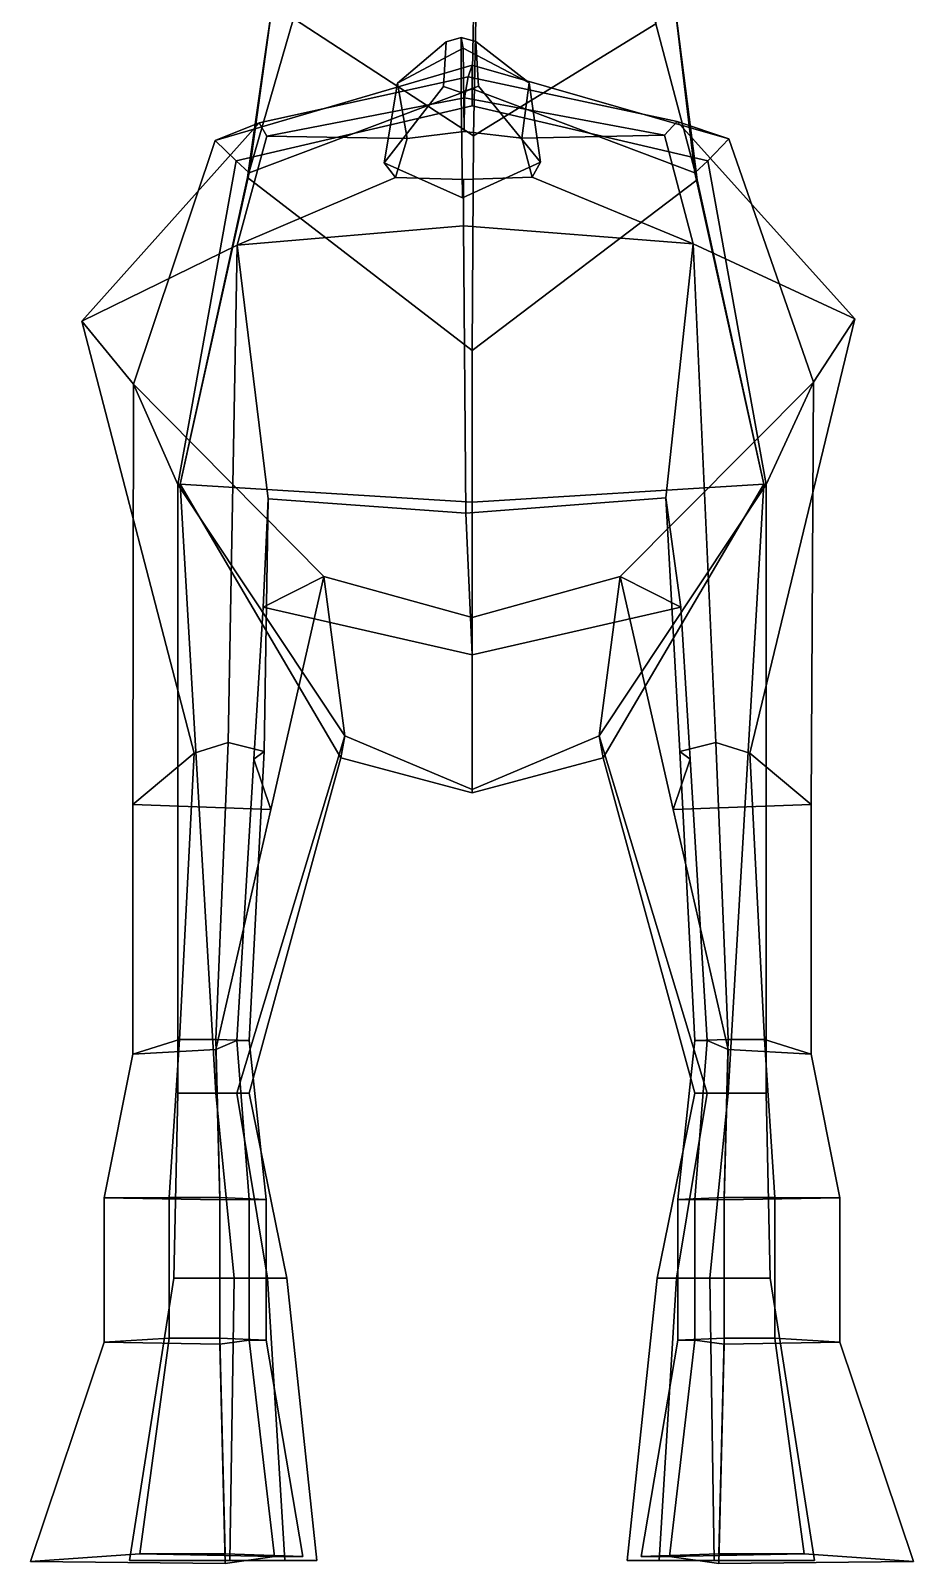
# Model space of a CAD drawing. Extents: x -86 to 95, y -151 to 305.
# Drawn here: x -84.9 to 84.9, y -151.2 to 143.5 of the extents above; entities that cross this region are included whole.
import ezdxf

# ---------------------------------------------------------------- set-up
doc = ezdxf.new("R2010")
doc.units = 0

msp = doc.modelspace()

# ---------------------------------------------------------------- linework, layer by layer
for points in [[(-34.317806, 145.82016, 193.374924), (0.2805, 123.24292, 207.266983), (0.71148, 145.896637, 231.832809), (-22.035583, 186.183273, 227.452011)], [(35.318336, 144.799866, 193.340118), (25.349224, 184.931183, 227.372543), (0.71148, 145.896637, 231.832809), (0.2805, 123.24292, 207.266983)], [(-43.149807, 115.273705, 166.661789), (-34.317806, 145.82016, 193.374924), (-31.358925, 169.380417, 184.037735), (-37.966614, 151.514755, 160.154495)], [(38.746387, 150.53685, 160.125549), (33.064152, 168.165237, 183.983902), (35.318336, 144.799866, 193.340118), (43.284348, 114.809265, 166.656052)], [(-42.853214, 116.135384, 125.827713), (-37.966614, 151.514755, 160.154495), (0.463974, 157.13063, 157.710541), (0, 132.331863, 127.47438)], [(42.853214, 116.135384, 125.827713), (0, 132.331863, 127.47438), (0.463974, 157.13063, 157.710541), (38.746387, 150.53685, 160.125549)], [(-56.126602, 56.276432, 144.829453), (-43.149807, 115.273705, 166.661789), (-37.966614, 151.514755, 160.154495), (-42.853214, 116.135384, 125.827713)], [(56.126602, 56.276432, 144.829453), (42.853214, 116.135384, 125.827713), (38.746387, 150.53685, 160.125549), (43.284348, 114.809265, 166.656052)], [(-43.149807, 115.273705, 166.661789), (0, 81.971802, 187.395782), (0.2805, 123.24292, 207.266983), (-34.317806, 145.82016, 193.374924)], [(43.284348, 114.809265, 166.656052), (35.318336, 144.799866, 193.340118), (0.2805, 123.24292, 207.266983), (0, 81.971802, 187.395782)], [(-4.976488, 141.36293, -82.907616), (-14.337736, 133.381592, -62.710594), (-1.681085, 140.100906, -61.541561), (-2.112425, 142.178741, -82.801979)], [(-2.113071, 131.618652, -85.120872), (-5.451527, 132.78035, -84.782478), (-4.976488, 141.36293, -82.907616), (-2.112425, 142.178741, -82.801979)], [(-2.113071, 131.618652, -85.120872), (-2.112425, 142.178741, -82.801979), (0.752113, 141.378937, -83.022217), (1.226103, 132.798996, -84.916061)], [(0.752113, 141.378937, -83.022217), (-2.112425, 142.178741, -82.801979), (-1.681085, 140.100906, -61.541561), (10.976556, 133.452301, -63.217014)], [(-5.451527, 132.78035, -84.782478), (-16.859341, 118.095055, -73.472656), (-14.337736, 133.381592, -62.710594), (-4.976488, 141.36293, -82.907616)], [(-14.337736, 133.381592, -62.710594), (-12.44848, 122.746323, -53.195091), (-1.494107, 124.085281, -55.598148), (-1.681085, 140.100906, -61.541561)], [(10.976556, 133.452301, -63.217014), (-1.681085, 140.100906, -61.541561), (-1.494107, 124.085281, -55.598148), (9.558262, 122.807739, -53.635345)], [(1.226103, 132.798996, -84.916061), (0.752113, 141.378937, -83.022217), (10.976556, 133.452301, -63.217014), (13.200092, 118.178978, -74.074005)], [(-49.351734, 122.380821, 21.374929), (-45.35239, 118.444244, 94.442726), (0, 129.010437, 94.200928), (0.022309, 136.841003, 23.488136)], [(0.022309, 136.841003, 23.488136), (-0.733928, 134.614182, -15.057059), (-40.894062, 125.777443, -15.934078), (-49.351734, 122.380821, 21.374929)], [(0.022309, 136.841003, 23.488136), (49.396351, 122.656532, 19.399452), (39.434486, 126.001732, -17.541069), (-0.733928, 134.614182, -15.057059)], [(49.396351, 122.656532, 19.399452), (0.022309, 136.841003, 23.488136), (0, 129.010437, 94.200928), (45.35239, 118.444244, 94.442726)], [(-0.733928, 134.614182, -15.057059), (-1.433702, 130.554459, -51.157143), (-39.453705, 123.206871, -41.174618), (-40.894062, 125.777443, -15.934078)], [(-16.859341, 118.095055, -73.472656), (-14.696537, 115.265198, -60.221405), (-12.44848, 122.746323, -53.195091), (-14.337736, 133.381592, -62.710594)], [(-2.113071, 131.618652, -85.120872), (-1.855029, 111.349495, -76.521553), (-16.859341, 118.095055, -73.472656), (-5.451527, 132.78035, -84.782478)], [(-2.113071, 131.618652, -85.120872), (1.226103, 132.798996, -84.916061), (13.200092, 118.178978, -74.074005), (-1.855029, 111.349495, -76.521553)], [(-0.733928, 134.614182, -15.057059), (39.434486, 126.001732, -17.541069), (37.014874, 123.420372, -42.704388), (-1.433702, 130.554459, -51.157143)], [(13.200092, 118.178978, -74.074005), (10.976556, 133.452301, -63.217014), (9.558262, 122.807739, -53.635345), (11.589731, 115.338615, -60.747269)], [(0, 129.010437, 94.200928), (-45.35239, 118.444244, 94.442726), (-42.853214, 116.135384, 125.827713), (0, 132.331863, 127.47438)], [(-12.44848, 122.746323, -53.195091), (-39.453705, 123.206871, -41.174618), (-1.433702, 130.554459, -51.157143), (-1.494107, 124.085281, -55.598148)], [(9.558262, 122.807739, -53.635345), (-1.494107, 124.085281, -55.598148), (-1.433702, 130.554459, -51.157143), (37.014874, 123.420372, -42.704388)], [(0, 129.010437, 94.200928), (0, 132.331863, 127.47438), (42.853214, 116.135384, 125.827713), (45.35239, 118.444244, 94.442726)], [(-75.02626, 87.635071, -22.640049), (-40.894062, 125.777443, -15.934078), (-39.453705, 123.206871, -41.174618), (-45.175663, 102.262497, -50.173458)], [(-49.351734, 122.380821, 21.374929), (-40.894062, 125.777443, -15.934078), (-75.02626, 87.635071, -22.640049), (-65.068565, 75.538498, 25.665392)], [(73.600403, 88.050087, -25.613359), (42.554832, 102.507462, -51.928528), (37.014874, 123.420372, -42.704388), (39.434486, 126.001732, -17.541069)], [(49.396351, 122.656532, 19.399452), (65.673569, 75.903557, 23.049866), (73.600403, 88.050087, -25.613359), (39.434486, 126.001732, -17.541069)], [(-65.068565, 75.538498, 25.665392), (-56.582664, 56.233162, 95.394882), (-45.35239, 118.444244, 94.442726), (-49.351734, 122.380821, 21.374929)], [(-14.696537, 115.265198, -60.221405), (-45.175663, 102.262497, -50.173458), (-39.453705, 123.206871, -41.174618), (-12.44848, 122.746323, -53.195091)], [(11.589731, 115.338615, -60.747269), (9.558262, 122.807739, -53.635345), (37.014874, 123.420372, -42.704388), (42.554832, 102.507462, -51.928528)], [(65.673569, 75.903557, 23.049866), (49.396351, 122.656532, 19.399452), (45.35239, 118.444244, 94.442726), (56.582664, 56.233162, 95.394882)], [(-56.582664, 56.233162, 95.394882), (-56.126602, 56.276432, 144.829453), (-42.853214, 116.135384, 125.827713), (-45.35239, 118.444244, 94.442726)], [(-1.855029, 111.349495, -76.521553), (-1.627374, 114.886421, -64.297401), (-14.696537, 115.265198, -60.221405), (-16.859341, 118.095055, -73.472656)], [(-1.855029, 111.349495, -76.521553), (13.200092, 118.178978, -74.074005), (11.589731, 115.338615, -60.747269), (-1.627374, 114.886421, -64.297401)], [(56.582664, 56.233162, 95.394882), (45.35239, 118.444244, 94.442726), (42.853214, 116.135384, 125.827713), (56.126602, 56.276432, 144.829453)], [(-56.126602, 56.276432, 144.829453), (0, 52.842552, 185.999725), (0, 81.971802, 187.395782), (-43.149807, 115.273705, 166.661789)], [(-14.696537, 115.265198, -60.221405), (-1.627374, 114.886421, -64.297401), (-1.6612, 105.985352, -67.927116), (-45.175663, 102.262497, -50.173458)], [(11.589731, 115.338615, -60.747269), (42.554832, 102.507462, -51.928528), (-1.6612, 105.985352, -67.927116), (-1.627374, 114.886421, -64.297401)], [(56.126602, 56.276432, 144.829453), (43.284348, 114.809265, 166.656052), (0, 81.971802, 187.395782), (0, 52.842552, 185.999725)], [(-1.187133, 50.721329, -56.031586), (-39.207138, 53.456642, -43.865986), (-45.175663, 102.262497, -50.173458), (-1.6612, 105.985352, -67.927116)], [(-1.187133, 50.721329, -56.031586), (-1.6612, 105.985352, -67.927116), (42.554832, 102.507462, -51.928528), (37.261444, 53.670166, -45.395756)], [(-45.175663, 102.262497, -50.173458), (-46.890556, 6.591644, -58.371025), (-53.402954, 4.552007, -53.994049), (-75.02626, 87.635071, -22.640049)], [(-45.175663, 102.262497, -50.173458), (-39.207138, 53.456642, -43.865986), (-39.944466, 4.889777, -54.718903), (-46.890556, 6.591644, -58.371025)], [(42.554832, 102.507462, -51.928528), (46.890556, 6.591644, -58.371025), (39.944466, 4.889777, -54.718903), (37.261444, 53.670166, -45.395756)], [(42.554832, 102.507462, -51.928528), (73.600403, 88.050087, -25.613359), (53.402954, 4.552007, -53.994049), (46.890556, 6.591644, -58.371025)], [(-65.068565, 75.538498, 25.665392), (-75.02626, 87.635071, -22.640049), (-53.402954, 4.552007, -53.994049), (-65.185471, -5.334409, 3.269931)], [(65.673569, 75.903557, 23.049866), (65.185471, -5.334409, 3.269931), (53.402954, 4.552007, -53.994049), (73.600403, 88.050087, -25.613359)], [(-65.068565, 75.538498, 25.665392), (-65.185471, -5.334409, 3.269931), (-38.703163, -6.252206, 8.044635), (-28.488487, 38.510521, 24.953327)], [(-28.488487, 38.510521, 24.953327), (-24.455627, 7.897467, 96.343826), (-56.582664, 56.233162, 95.394882), (-65.068565, 75.538498, 25.665392)], [(28.488487, 38.510521, 24.953327), (65.673569, 75.903557, 23.049866), (56.582664, 56.233162, 95.394882), (24.455627, 7.897467, 96.343826)], [(65.673569, 75.903557, 23.049866), (28.488487, 38.510521, 24.953327), (38.703163, -6.252206, 8.044635), (65.185471, -5.334409, 3.269931)], [(-49.23386, -60.827942, 133.146744), (-56.126602, 56.276432, 144.829453), (-56.582664, 56.233162, 95.394882), (-56.582664, -60.827942, 114.043236)], [(-45.201004, -60.827942, 114.470261), (-56.582664, -60.827942, 114.043236), (-56.582664, 56.233162, 95.394882), (-24.455627, 7.897467, 96.343826)], [(0, -3.073673, 144.829453), (0, 52.842552, 185.999725), (-56.126602, 56.276432, 144.829453), (-25.202938, 3.646437, 131.12738)], [(-42.853214, -60.827942, 127.738014), (-25.202938, 3.646437, 131.12738), (-56.126602, 56.276432, 144.829453), (-49.23386, -60.827942, 133.146744)], [(0, -3.073673, 144.829453), (25.202938, 3.646437, 131.12738), (56.126602, 56.276432, 144.829453), (0, 52.842552, 185.999725)], [(45.201004, -60.827942, 114.470261), (24.455627, 7.897467, 96.343826), (56.582664, 56.233162, 95.394882), (56.582664, -60.827942, 114.043236)], [(42.853214, -60.827942, 127.738014), (49.23386, -60.827942, 133.146744), (56.126602, 56.276432, 144.829453), (25.202938, 3.646437, 131.12738)], [(49.23386, -60.827942, 133.146744), (56.582664, -60.827942, 114.043236), (56.582664, 56.233162, 95.394882), (56.126602, 56.276432, 144.829453)], [(-39.944466, 4.889777, -54.718903), (-39.207138, 53.456642, -43.865986), (-40.18298, 32.623844, -24.333324), (-41.934017, 3.410043, -51.543468)], [(0, 23.480217, -24.124083), (-40.18298, 32.623844, -24.333324), (-39.207138, 53.456642, -43.865986), (-1.187133, 50.721329, -56.031586)], [(0, 23.480217, -24.124083), (-1.187133, 50.721329, -56.031586), (37.261444, 53.670166, -45.395756), (40.18298, 32.623844, -24.333324)], [(37.261444, 53.670166, -45.395756), (39.944466, 4.889777, -54.718903), (41.934017, 3.410043, -51.543468), (40.18298, 32.623844, -24.333324)], [(-38.703163, -6.252206, 8.044635), (-41.934017, 3.410043, -51.543468), (-40.18298, 32.623844, -24.333324), (-28.488487, 38.510521, 24.953327)], [(-28.488487, 38.510521, 24.953327), (-40.18298, 32.623844, -24.333324), (0, 23.480217, -24.124083), (0, 30.64119, 24.953327)], [(0, 30.64119, 24.953327), (0, -2.428066, 96.580124), (-24.455627, 7.897467, 96.343826), (-28.488487, 38.510521, 24.953327)], [(0, 30.64119, 24.953327), (28.488487, 38.510521, 24.953327), (24.455627, 7.897467, 96.343826), (0, -2.428066, 96.580124)], [(28.488487, 38.510521, 24.953327), (0, 30.64119, 24.953327), (0, 23.480217, -24.124083), (40.18298, 32.623844, -24.333324)], [(38.703163, -6.252206, 8.044635), (28.488487, 38.510521, 24.953327), (40.18298, 32.623844, -24.333324), (41.934017, 3.410043, -51.543468)], [(-49.23386, -50.519684, -58.979), (-56.232388, -50.519684, -58.979), (-53.402954, 4.552007, -53.994049), (-46.890556, 6.591644, -58.371025)], [(-46.890556, 6.591644, -58.371025), (-39.944466, 4.889777, -54.718903), (-42.853214, -50.661156, -58.979), (-49.23386, -50.519684, -58.979)], [(-45.201004, -60.827942, 114.470261), (-24.455627, 7.897467, 96.343826), (-25.202938, 3.646437, 131.12738), (-42.853214, -60.827942, 127.738014)], [(0, -2.428066, 96.580124), (0, -3.073673, 144.829453), (-25.202938, 3.646437, 131.12738), (-24.455627, 7.897467, 96.343826)], [(0, -2.428066, 96.580124), (24.455627, 7.897467, 96.343826), (25.202938, 3.646437, 131.12738), (0, -3.073673, 144.829453)], [(45.201004, -60.827942, 114.470261), (42.853214, -60.827942, 127.738014), (25.202938, 3.646437, 131.12738), (24.455627, 7.897467, 96.343826)], [(46.890556, 6.591644, -58.371025), (49.23386, -50.519684, -58.979), (42.853214, -50.661156, -58.979), (39.944466, 4.889777, -54.718903)], [(49.23386, -50.519684, -58.979), (46.890556, 6.591644, -58.371025), (53.402954, 4.552007, -53.994049), (56.232388, -50.519684, -58.979)], [(-53.402954, 4.552007, -53.994049), (-56.232388, -50.519684, -58.979), (-65.185471, -53.2995, -9.387181), (-65.185471, -5.334409, 3.269931)], [(-45.19099, -50.668934, -58.979), (-41.934017, 3.410043, -51.543468), (-38.703163, -6.252206, 8.044635), (-49.23386, -52.399815, -9.387181)], [(-42.853214, -50.661156, -58.979), (-39.944466, 4.889777, -54.718903), (-41.934017, 3.410043, -51.543468), (-45.19099, -50.668934, -58.979)], [(45.19099, -50.668934, -58.979), (49.23386, -52.399815, -9.387181), (38.703163, -6.252206, 8.044635), (41.934017, 3.410043, -51.543468)], [(42.853214, -50.661156, -58.979), (45.19099, -50.668934, -58.979), (41.934017, 3.410043, -51.543468), (39.944466, 4.889777, -54.718903)], [(53.402954, 4.552007, -53.994049), (65.185471, -5.334409, 3.269931), (65.185471, -53.2995, -9.387181), (56.232388, -50.519684, -58.979)], [(-65.185471, -5.334409, 3.269931), (-65.185471, -53.2995, -9.387181), (-49.23386, -52.399815, -9.387181), (-38.703163, -6.252206, 8.044635)], [(65.185471, -5.334409, 3.269931), (38.703163, -6.252206, 8.044635), (49.23386, -52.399815, -9.387181), (65.185471, -53.2995, -9.387181)], [(-70.746063, -80.938469, -38.719952), (-65.185471, -53.2995, -9.387181), (-56.232388, -50.519684, -58.979), (-58.25243, -80.889191, -71.605057)], [(-48.486301, -81.303703, -38.719952), (-49.23386, -52.399815, -9.387181), (-65.185471, -53.2995, -9.387181), (-70.746063, -80.938469, -38.719952)], [(-58.25243, -80.889191, -71.605057), (-56.232388, -50.519684, -58.979), (-49.23386, -50.519684, -58.979), (-48.486301, -80.889191, -72.795517)], [(-39.58239, -81.238548, -72.441597), (-48.486301, -80.889191, -72.795517), (-49.23386, -50.519684, -58.979), (-42.853214, -50.661156, -58.979)], [(-48.486301, -81.303703, -38.719952), (-42.844643, -81.257721, -71.57711), (-45.19099, -50.668934, -58.979), (-49.23386, -52.399815, -9.387181)], [(-42.844643, -81.257721, -71.57711), (-39.58239, -81.238548, -72.441597), (-42.853214, -50.661156, -58.979), (-45.19099, -50.668934, -58.979)], [(39.58239, -81.238548, -72.441597), (42.853214, -50.661156, -58.979), (49.23386, -50.519684, -58.979), (48.486301, -80.889191, -72.795517)], [(42.844643, -81.257721, -71.57711), (45.19099, -50.668934, -58.979), (42.853214, -50.661156, -58.979), (39.58239, -81.238548, -72.441597)], [(48.486301, -81.303703, -38.719952), (49.23386, -52.399815, -9.387181), (45.19099, -50.668934, -58.979), (42.844643, -81.257721, -71.57711)], [(58.25243, -80.889191, -71.605057), (48.486301, -80.889191, -72.795517), (49.23386, -50.519684, -58.979), (56.232388, -50.519684, -58.979)], [(48.486301, -81.303703, -38.719952), (70.746063, -80.938469, -38.719952), (65.185471, -53.2995, -9.387181), (49.23386, -52.399815, -9.387181)], [(70.746063, -80.938469, -38.719952), (58.25243, -80.889191, -71.605057), (56.232388, -50.519684, -58.979), (65.185471, -53.2995, -9.387181)], [(-39.331406, -96.402977, 97.83419), (-57.31443, -96.402977, 97.159485), (-56.582664, -60.827942, 114.043236), (-45.201004, -60.827942, 114.470261)], [(-45.703323, -96.402977, 127.343002), (-49.23386, -60.827942, 133.146744), (-56.582664, -60.827942, 114.043236), (-57.31443, -96.402977, 97.159485)], [(-45.703323, -96.402977, 127.343002), (-35.621899, -96.402977, 118.797226), (-42.853214, -60.827942, 127.738014), (-49.23386, -60.827942, 133.146744)], [(-35.621899, -96.402977, 118.797226), (-39.331406, -96.402977, 97.83419), (-45.201004, -60.827942, 114.470261), (-42.853214, -60.827942, 127.738014)], [(35.621899, -96.402977, 118.797226), (42.853214, -60.827942, 127.738014), (45.201004, -60.827942, 114.470261), (39.331406, -96.402977, 97.83419)], [(45.703323, -96.402977, 127.343002), (49.23386, -60.827942, 133.146744), (42.853214, -60.827942, 127.738014), (35.621899, -96.402977, 118.797226)], [(39.331406, -96.402977, 97.83419), (45.201004, -60.827942, 114.470261), (56.582664, -60.827942, 114.043236), (57.31443, -96.402977, 97.159485)], [(45.703323, -96.402977, 127.343002), (57.31443, -96.402977, 97.159485), (56.582664, -60.827942, 114.043236), (49.23386, -60.827942, 133.146744)], [(-70.746063, -108.717216, -17.742218), (-70.746063, -80.938469, -38.719952), (-58.25243, -80.889191, -71.605057), (-58.25243, -107.921051, -48.384312)], [(-48.486301, -109.082443, -17.742218), (-48.486301, -81.303703, -38.719952), (-70.746063, -80.938469, -38.719952), (-70.746063, -108.717216, -17.742218)], [(-58.25243, -107.921051, -48.384312), (-58.25243, -80.889191, -71.605057), (-48.486301, -80.889191, -72.795517), (-48.486301, -107.921051, -48.533119)], [(-39.58239, -108.30851, -48.488884), (-48.486301, -107.921051, -48.533119), (-48.486301, -80.889191, -72.795517), (-39.58239, -81.238548, -72.441597)], [(-48.486301, -109.082443, -17.742218), (-42.844643, -108.329781, -48.380817), (-42.844643, -81.257721, -71.57711), (-48.486301, -81.303703, -38.719952)], [(-42.844643, -108.329781, -48.380817), (-39.58239, -108.30851, -48.488884), (-39.58239, -81.238548, -72.441597), (-42.844643, -81.257721, -71.57711)], [(39.58239, -108.30851, -48.488884), (39.58239, -81.238548, -72.441597), (48.486301, -80.889191, -72.795517), (48.486301, -107.921051, -48.533119)], [(42.844643, -108.329781, -48.380817), (42.844643, -81.257721, -71.57711), (39.58239, -81.238548, -72.441597), (39.58239, -108.30851, -48.488884)], [(48.486301, -109.082443, -17.742218), (48.486301, -81.303703, -38.719952), (42.844643, -81.257721, -71.57711), (42.844643, -108.329781, -48.380817)], [(58.25243, -107.921051, -48.384312), (48.486301, -107.921051, -48.533119), (48.486301, -80.889191, -72.795517), (58.25243, -80.889191, -71.605057)], [(48.486301, -109.082443, -17.742218), (70.746063, -108.717216, -17.742218), (70.746063, -80.938469, -38.719952), (48.486301, -81.303703, -38.719952)], [(70.746063, -108.717216, -17.742218), (58.25243, -107.921051, -48.384312), (58.25243, -80.889191, -71.605057), (70.746063, -80.938469, -38.719952)], [(-35.989368, -150.658356, 97.673012), (-65.841187, -150.658356, 96.465302), (-57.31443, -96.402977, 97.159485), (-39.331406, -96.402977, 97.83419)], [(-46.566746, -150.658356, 150.49379), (-45.703323, -96.402977, 127.343002), (-57.31443, -96.402977, 97.159485), (-65.841187, -150.658356, 96.465302)], [(-46.566746, -150.658356, 150.49379), (-29.831587, -150.658356, 135.196854), (-35.621899, -96.402977, 118.797226), (-45.703323, -96.402977, 127.343002)], [(-29.831587, -150.658356, 135.196854), (-35.989368, -150.658356, 97.673012), (-39.331406, -96.402977, 97.83419), (-35.621899, -96.402977, 118.797226)], [(29.831587, -150.658356, 135.196854), (35.621899, -96.402977, 118.797226), (39.331406, -96.402977, 97.83419), (35.989368, -150.658356, 97.673012)], [(46.566746, -150.658356, 150.49379), (45.703323, -96.402977, 127.343002), (35.621899, -96.402977, 118.797226), (29.831587, -150.658356, 135.196854)], [(35.989368, -150.658356, 97.673012), (39.331406, -96.402977, 97.83419), (57.31443, -96.402977, 97.159485), (65.841187, -150.658356, 96.465302)], [(46.566746, -150.658356, 150.49379), (65.841187, -150.658356, 96.465302), (57.31443, -96.402977, 97.159485), (45.703323, -96.402977, 127.343002)], [(-84.861511, -150.883957, 25.593168), (-70.746063, -108.717216, -17.742218), (-58.25243, -107.921051, -48.384312), (-63.872204, -149.42157, -44.161194)], [(-47.465099, -151.223877, 25.593168), (-48.486301, -109.082443, -17.742218), (-70.746063, -108.717216, -17.742218), (-84.861511, -150.883957, 25.593168)], [(-63.872204, -149.42157, -44.161194), (-58.25243, -107.921051, -48.384312), (-48.486301, -107.921051, -48.533119), (-47.465099, -149.42157, -44.886009)], [(-32.506531, -149.87973, -44.670525), (-47.465099, -149.42157, -44.886009), (-48.486301, -107.921051, -48.533119), (-39.58239, -108.30851, -48.488884)], [(-47.465099, -151.223877, 25.593168), (-37.987122, -149.904907, -44.14418), (-42.844643, -108.329781, -48.380817), (-48.486301, -109.082443, -17.742218)], [(-37.987122, -149.904907, -44.14418), (-32.506531, -149.87973, -44.670525), (-39.58239, -108.30851, -48.488884), (-42.844643, -108.329781, -48.380817)], [(32.506531, -149.87973, -44.670525), (39.58239, -108.30851, -48.488884), (48.486301, -107.921051, -48.533119), (47.465099, -149.42157, -44.886009)], [(37.987122, -149.904907, -44.14418), (42.844643, -108.329781, -48.380817), (39.58239, -108.30851, -48.488884), (32.506531, -149.87973, -44.670525)], [(47.465099, -151.223877, 25.593168), (48.486301, -109.082443, -17.742218), (42.844643, -108.329781, -48.380817), (37.987122, -149.904907, -44.14418)], [(63.872204, -149.42157, -44.161194), (47.465099, -149.42157, -44.886009), (48.486301, -107.921051, -48.533119), (58.25243, -107.921051, -48.384312)], [(47.465099, -151.223877, 25.593168), (84.861511, -150.883957, 25.593168), (70.746063, -108.717216, -17.742218), (48.486301, -109.082443, -17.742218)], [(84.861511, -150.883957, 25.593168), (63.872204, -149.42157, -44.161194), (58.25243, -107.921051, -48.384312), (70.746063, -108.717216, -17.742218)], [(-84.861511, -150.883957, 25.593168), (-63.872204, -149.42157, -44.161194), (-37.987122, -149.904907, -44.14418), (-47.465099, -151.223877, 25.593168)], [(-63.872204, -149.42157, -44.161194), (-47.465099, -149.42157, -44.886009), (-32.506531, -149.87973, -44.670525), (-37.987122, -149.904907, -44.14418)], [(63.872204, -149.42157, -44.161194), (37.987122, -149.904907, -44.14418), (32.506531, -149.87973, -44.670525), (47.465099, -149.42157, -44.886009)], [(84.861511, -150.883957, 25.593168), (47.465099, -151.223877, 25.593168), (37.987122, -149.904907, -44.14418), (63.872204, -149.42157, -44.161194)], [(-65.841187, -150.658356, 96.465302), (-35.989368, -150.658356, 97.673012), (-29.831587, -150.658356, 135.196854), (-46.566746, -150.658356, 150.49379)], [(65.841187, -150.658356, 96.465302), (46.566746, -150.658356, 150.49379), (29.831587, -150.658356, 135.196854), (35.989368, -150.658356, 97.673012)]]:
    msp.add_3dface(points)

doc.saveas('drawing.dxf')
